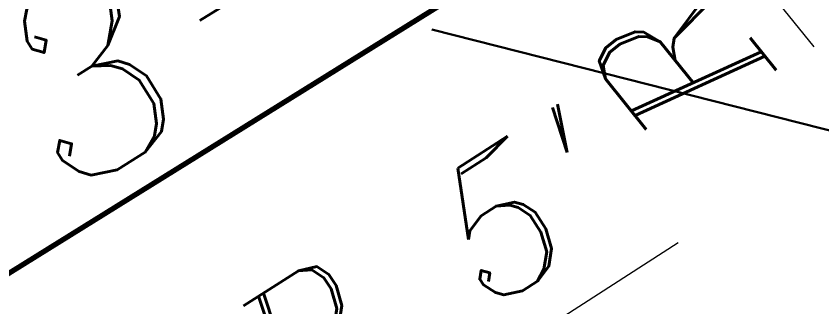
# Model space of a CAD drawing. Extents: x 2081963 to 2085386, y 738291 to 742228.
# Drawn here: x 2083649.54 to 2083678.7, y 741827.14 to 741837.66 of the extents above; entities that cross this region are included whole.
import ezdxf
from ezdxf.enums import TextEntityAlignment as Align

# ---------------------------------------------------------------- set-up
doc = ezdxf.new("R2010")
doc.units = 0
doc.header["$MEASUREMENT"] = 0
for name, color, linetype, lineweight in [('Prop Conc 5in Monolithic Keyed In Island', 1, 'Continuous', 30), ('Prop Dimension', 7, 'Continuous', 13), ('Prop Horizontal Alignment', 2, 'Continuous', 70), ('Prop Horizontal Alignment Direction Label', 2, 'Continuous', 40), ('Prop Superelevation  Arrow CELL', 9, 'Continuous', 30), ('Prop Superelevation Label', 9, 'Continuous', 30)]:
    doc.layers.add(name, color=color, linetype=linetype, lineweight=lineweight)
doc.styles.add('Style-ITALICS', font='ITALICS.shx')

# ---------------------------------------------------------------- blocks, each defined once
blk = doc.blocks.new('Terminator')
at = {"color": 0, "linetype": 'ByBlock', "lineweight": -2}
blk.add_solid([(-8.999982, 1.549997), (0, 0), (-7.899984, 0), (-9.049982, -1.599997)], dxfattribs=at)
blk = doc.blocks.new('*U131')
at = {"layer": 'Prop Dimension', "color": 7, "linetype": 'Continuous', "lineweight": 13}
blk.add_line((-5.458487, -11.260881), (8.591091, 4.032005), dxfattribs=at)
at = {"layer": 'Prop Dimension', "color": 1, "linetype": 'Continuous', "lineweight": 13, "xscale": 0.828706, "yscale": 0.793651, "rotation": 227.426305}
blk.add_blockref('Terminator', (-5.458487, -11.260881), dxfattribs=at)
at = {"layer": 'Prop Dimension', "color": 7, "linetype": 'Continuous', "lineweight": 13, "style": 'Style-ITALICS'}
blk.add_text("R 5'", height=5, rotation=47.426305, dxfattribs=at).set_placement((-0.000389, 0.70193), align=Align.MIDDLE_CENTER)
blk = doc.blocks.new('*U295')
at = {"layer": 'Prop Superelevation  Arrow CELL'}
blk.add_line((-19.435915, 9.565308), (19.137641, -0.235955), dxfattribs=at)
blk = doc.blocks.new('*U7')
at = {"layer": 'Prop Dimension', "color": 7, "linetype": 'Continuous', "lineweight": 13}
blk.add_line((2.39937, -11.114404), (-8.805814, 6.37007), dxfattribs=at)
at = {"layer": 'Prop Dimension', "color": 1, "linetype": 'Continuous', "lineweight": 13, "xscale": 0.828706, "yscale": -0.793651, "rotation": 302.65438}
blk.add_blockref('Terminator', (2.39937, -11.114404), dxfattribs=at)
at = {"layer": 'Prop Dimension', "color": 7, "linetype": 'Continuous', "lineweight": 13, "style": 'Style-ITALICS'}
blk.add_text("R 50'", height=5, rotation=302.65438, dxfattribs=at).set_placement((0.010146, 0.196637), align=Align.MIDDLE_CENTER)

msp = doc.modelspace()

# ---------------------------------------------------------------- linework, layer by layer
at = {"layer": 'Prop Conc 5in Monolithic Keyed In Island', "extrusion": (0, 0, -1)}
msp.add_arc((-2084651.897, 741581.36), 1002, 358.515671, 14.256735, dxfattribs=at)
at = {"layer": 'Prop Conc 5in Monolithic Keyed In Island'}
msp.add_arc((2084651.897, 741581.36), 1002, 165.743265, 175.692856, dxfattribs=at)
at = {"layer": 'Prop Horizontal Alignment'}
msp.add_line((2083689.183, 741853.163), (2083570.29, 741779.241), dxfattribs=at)
at = {"layer": 'Prop Horizontal Alignment', "extrusion": (0, 0, -1)}
msp.add_arc((-2084651.897, 741581.36), 1000, 358.515671, 14.256735, dxfattribs=at)

# ---------------------------------------------------------------- block references
at = {"layer": 'Prop Dimension', "color": 7, "linetype": 'Continuous', "lineweight": 13}
for name, p, rotation in [('*U7', (2083668.959, 741841.916), 186.288046), ('*U131', (2083664.172, 741827.751), 345.307996)]:
    msp.add_blockref(name, p, dxfattribs=dict(at, rotation=rotation))
at = {"layer": 'Prop Superelevation Label'}
msp.add_blockref('*U295', (2083684.025, 741827.612), dxfattribs=at)

# ---------------------------------------------------------------- texts
at = {"layer": 'Prop Horizontal Alignment Direction Label', "linetype": 'Continuous', "style": 'Style-ITALICS'}
msp.add_text('-DWY3-', height=7, rotation=31.8715, dxfattribs=at).set_placement((2083645.165, 741827.11), align=Align.CENTER)

doc.saveas('drawing.dxf')
